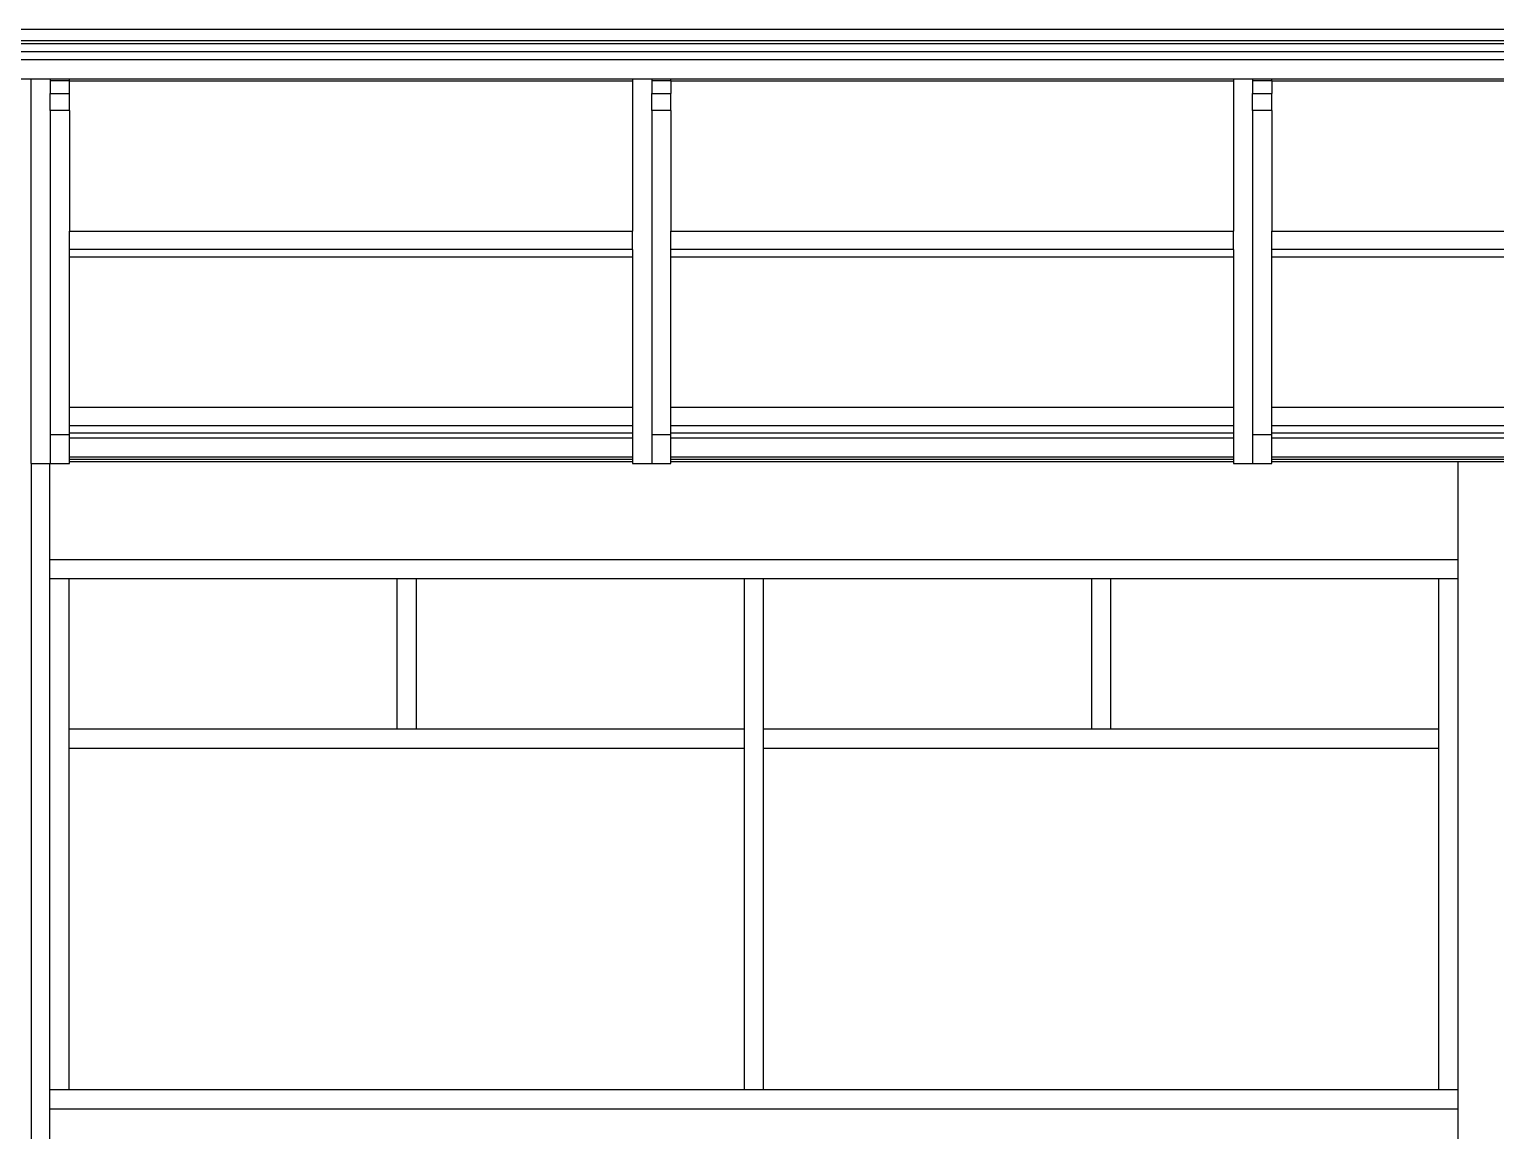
# Model space of a CAD drawing. Header units: metres. Extents: x 258817 to 259192, y 1878716 to 1878911.
# Drawn here: x 259000.56 to 259004.46, y 1878868.655 to 1878871.583 of the extents above; entities that cross this region are included whole.
import ezdxf

# ---------------------------------------------------------------- set-up
doc = ezdxf.new("R2010")
doc.units = ezdxf.units.M
doc.header["$MEASUREMENT"] = 0
doc.layers.add('SectionCutEdges', color=1, linetype='Continuous')
doc.layers.add('Vistas', color=7, linetype='Continuous')

# ---------------------------------------------------------------- blocks, each defined once
blk = doc.blocks.new('010 - Sección longitudinal 2')
for p, q in [((-15.9899, 1.0019), (4.6901, 1.0019)), ((-15.9899, 0.9719), (4.6901, 0.9719)), ((-15.4891, 0.8692), (-15.4891, 0.8653)), ((-15.4383, 0.8653), (-15.4383, 0.8692)), ((-13.9403, 0.8641), (-15.4383, 0.8641)), ((-13.9403, 0.8692), (-13.9403, 0.8641)), ((-13.9403, 0.8641), (-13.9403, 0.4652)), ((-13.8895, 0.8692), (-13.8895, 0.8653)), ((-13.8387, 0.8653), (-13.8387, 0.8692)), ((-12.342, 0.8641), (-13.8387, 0.8641)), ((-12.342, 0.8692), (-12.342, 0.8641)), ((-12.342, 0.8641), (-12.342, 0.4652)), ((-12.2912, 0.8692), (-12.2912, 0.8653)), ((-12.2404, 0.8653), (-12.2404, 0.8692)), ((-10.6796, 0.8641), (-12.2404, 0.8641)), ((-15.4891, 0.7863), (-15.4891, -0.076)), ((-15.4383, 0.7863), (-15.4383, 0.4652)), ((-13.8895, 0.7863), (-13.8895, -0.076)), ((-13.8387, 0.7863), (-13.8387, 0.4652)), ((-12.2912, 0.7863), (-12.2912, -0.076)), ((-12.2404, 0.7863), (-12.2404, 0.4652)), ((-15.4383, 0.4652), (-13.9403, 0.4652)), ((-15.4383, 0.4162), (-15.4383, 0.4652)), ((-13.9403, 0.4162), (-13.9403, 0.4652)), ((-13.8387, 0.4652), (-12.342, 0.4652)), ((-13.8387, 0.4162), (-13.8387, 0.4652)), ((-12.342, 0.4162), (-12.342, 0.4652)), ((-12.2404, 0.4652), (-10.6796, 0.4652)), ((-12.2404, 0.4162), (-12.2404, 0.4652)), ((-13.9403, 0.4162), (-15.4383, 0.4162)), ((-15.4383, 0.396), (-15.4383, 0.4162)), ((-13.9403, 0.396), (-15.4383, 0.396)), ((-15.4383, -0.0029), (-15.4383, 0.396)), ((-13.9403, 0.4162), (-13.9403, 0.396)), ((-13.9403, 0.396), (-13.9403, -0.0029)), ((-12.342, 0.4162), (-13.8387, 0.4162)), ((-13.8387, 0.396), (-13.8387, 0.4162)), ((-12.342, 0.396), (-13.8387, 0.396)), ((-13.8387, -0.0029), (-13.8387, 0.396)), ((-12.342, 0.4162), (-12.342, 0.396)), ((-12.342, 0.396), (-12.342, -0.0029)), ((-10.6796, 0.4162), (-12.2404, 0.4162)), ((-12.2404, 0.396), (-12.2404, 0.4162)), ((-10.6796, 0.396), (-12.2404, 0.396)), ((-12.2404, -0.0029), (-12.2404, 0.396)), ((-15.4383, -0.0029), (-13.9403, -0.0029)), ((-15.4383, -0.0519), (-15.4383, -0.0029)), ((-13.9403, -0.0029), (-13.9403, -0.0519)), ((-13.8387, -0.0029), (-12.342, -0.0029)), ((-13.8387, -0.0519), (-13.8387, -0.0029)), ((-12.342, -0.0029), (-12.342, -0.0519)), ((-12.2404, -0.0029), (-10.6796, -0.0029)), ((-12.2404, -0.0519), (-12.2404, -0.0029)), ((-13.9403, -0.0519), (-15.4383, -0.0519)), ((-15.4383, -0.0721), (-15.4383, -0.0519)), ((-13.9403, -0.0721), (-15.4383, -0.0721)), ((-15.4383, -0.076), (-15.4383, -0.0721)), ((-13.9403, -0.0519), (-13.9403, -0.0721)), ((-13.9403, -0.0721), (-13.9403, -0.0853)), ((-12.342, -0.0519), (-13.8387, -0.0519)), ((-13.8387, -0.0721), (-13.8387, -0.0519)), ((-12.342, -0.0721), (-13.8387, -0.0721)), ((-13.8387, -0.076), (-13.8387, -0.0721)), ((-12.342, -0.0519), (-12.342, -0.0721)), ((-12.342, -0.0721), (-12.342, -0.0853)), ((-10.6796, -0.0519), (-12.2404, -0.0519)), ((-12.2404, -0.0721), (-12.2404, -0.0519)), ((-10.6796, -0.0721), (-12.2404, -0.0721)), ((-12.2404, -0.076), (-12.2404, -0.0721)), ((-13.9403, -0.0853), (-15.4383, -0.0853)), ((-13.9403, -0.0853), (-13.9403, -0.1359)), ((-12.342, -0.0853), (-13.8387, -0.0853)), ((-12.342, -0.0853), (-12.342, -0.1359)), ((-10.6796, -0.0853), (-12.2404, -0.0853)), ((-15.5399, -0.1522), (-15.4899, -0.1522)), ((-15.4899, -0.4083), (-15.4899, -0.1522)), ((-15.4899, -0.1522), (-15.4891, -0.1522)), ((-13.9403, -0.1359), (-15.4383, -0.1359)), ((-13.9403, -0.142), (-15.4383, -0.142)), ((-13.9403, -0.1483), (-15.4383, -0.1483)), ((-13.9403, -0.1359), (-13.9403, -0.142)), ((-13.9403, -0.142), (-13.9403, -0.1483)), ((-13.9403, -0.1483), (-13.9403, -0.1522)), ((-13.9403, -0.1522), (-13.8895, -0.1522)), ((-12.342, -0.1359), (-13.8387, -0.1359)), ((-12.342, -0.142), (-13.8387, -0.142)), ((-12.342, -0.1483), (-13.8387, -0.1483)), ((-12.342, -0.1359), (-12.342, -0.142)), ((-12.342, -0.142), (-12.342, -0.1483)), ((-12.342, -0.1483), (-12.342, -0.1522)), ((-12.342, -0.1522), (-12.2912, -0.1522)), ((-10.6796, -0.1359), (-12.2404, -0.1359)), ((-10.6796, -0.142), (-12.2404, -0.142)), ((-11.7449, -0.1483), (-12.2404, -0.1483)), ((-11.5449, -0.1483), (-11.7449, -0.1483)), ((-11.7449, -0.4083), (-11.7449, -0.1483)), ((-15.4899, -0.4591), (-15.4899, -0.4083)), ((-11.7449, -0.4083), (-15.4899, -0.4083)), ((-11.7449, -0.4591), (-11.7449, -0.4083)), ((-15.4899, -1.8175), (-15.4899, -0.4591)), ((-15.4391, -0.4591), (-15.4899, -0.4591)), ((-15.4391, -0.8591), (-15.4391, -0.4591)), ((-14.5663, -0.4591), (-15.4391, -0.4591)), ((-14.5663, -0.8591), (-14.5663, -0.4591)), ((-14.5155, -0.4591), (-14.5663, -0.4591)), ((-13.6428, -0.4591), (-14.5155, -0.4591)), ((-14.5155, -0.8591), (-14.5155, -0.4591)), ((-13.6428, -0.8591), (-13.6428, -0.4591)), ((-13.592, -0.4591), (-13.6428, -0.4591)), ((-13.592, -0.8591), (-13.592, -0.4591)), ((-12.7192, -0.4591), (-13.592, -0.4591)), ((-12.7192, -0.8591), (-12.7192, -0.4591)), ((-12.6684, -0.4591), (-12.7192, -0.4591)), ((-11.7957, -0.4591), (-12.6684, -0.4591)), ((-12.6684, -0.8591), (-12.6684, -0.4591)), ((-11.7957, -0.8591), (-11.7957, -0.4591)), ((-11.7449, -0.4591), (-11.7957, -0.4591)), ((-11.7449, -1.8175), (-11.7449, -0.4591)), ((-15.4391, -0.9099), (-15.4391, -0.8591)), ((-14.5663, -0.8591), (-15.4391, -0.8591)), ((-14.5155, -0.8591), (-14.5663, -0.8591)), ((-13.6428, -0.8591), (-14.5155, -0.8591)), ((-13.6428, -0.9099), (-13.6428, -0.8591)), ((-13.592, -0.9099), (-13.592, -0.8591)), ((-12.7192, -0.8591), (-13.592, -0.8591)), ((-12.6684, -0.8591), (-12.7192, -0.8591)), ((-11.7957, -0.8591), (-12.6684, -0.8591)), ((-11.7957, -0.9099), (-11.7957, -0.8591)), ((-15.4391, -1.8175), (-15.4391, -0.9099)), ((-13.6428, -0.9099), (-15.4391, -0.9099)), ((-13.6428, -1.8175), (-13.6428, -0.9099)), ((-13.592, -1.8175), (-13.592, -0.9099)), ((-11.7957, -0.9099), (-13.592, -0.9099)), ((-11.7957, -1.8175), (-11.7957, -0.9099)), ((-15.4899, -1.8683), (-15.4899, -1.8175)), ((-15.4391, -1.8175), (-15.4899, -1.8175)), ((-13.6428, -1.8175), (-15.4391, -1.8175)), ((-13.592, -1.8175), (-13.6428, -1.8175)), ((-11.7957, -1.8175), (-13.592, -1.8175)), ((-11.7449, -1.8175), (-11.7957, -1.8175)), ((-11.7449, -1.8683), (-11.7449, -1.8175)), ((-15.4899, -1.8683), (-11.7449, -1.8683)), ((-15.4899, -2.0183), (-15.4899, -1.8683)), ((-11.7449, -2.0183), (-11.7449, -1.8683))]:
    blk.add_line(p, q)
at = {"layer": 'SectionCutEdges'}
for p, q in [((4.6901, 0.9634), (-15.9899, 0.9634)), ((-15.9899, 0.9427), (4.6901, 0.9427)), ((-15.9899, 0.9219), (4.6901, 0.9219)), ((-15.5399, 0.8692), (-15.6899, 0.8692)), ((-15.5399, -0.1522), (-15.5399, 0.8692)), ((-15.4891, 0.8692), (-15.5399, 0.8692)), ((-15.4383, 0.8692), (-15.4891, 0.8692)), ((-15.4383, 0.8653), (-15.4891, 0.8653)), ((-15.4891, 0.8653), (-15.4891, 0.8311)), ((-13.9403, 0.8692), (-15.4383, 0.8692)), ((-15.4383, 0.8641), (-15.4383, 0.8653)), ((-15.4383, 0.8311), (-15.4383, 0.8641)), ((-13.8895, 0.8692), (-13.9403, 0.8692)), ((-13.8387, 0.8692), (-13.8895, 0.8692)), ((-13.8387, 0.8653), (-13.8895, 0.8653)), ((-13.8895, 0.8653), (-13.8895, 0.8311)), ((-12.342, 0.8692), (-13.8387, 0.8692)), ((-13.8387, 0.8641), (-13.8387, 0.8653)), ((-13.8387, 0.8641), (-13.8387, 0.8311)), ((-12.2912, 0.8692), (-12.342, 0.8692)), ((-12.2404, 0.8692), (-12.2912, 0.8692)), ((-12.2404, 0.8653), (-12.2912, 0.8653)), ((-12.2912, 0.8653), (-12.2912, 0.8311)), ((-10.6796, 0.8692), (-12.2404, 0.8692)), ((-12.2404, 0.8641), (-12.2404, 0.8653)), ((-12.2404, 0.8641), (-12.2404, 0.8311)), ((-15.4891, 0.8311), (-15.4383, 0.8311)), ((-15.4891, 0.7863), (-15.4891, 0.8311)), ((-15.4383, 0.7863), (-15.4383, 0.8311)), ((-13.8895, 0.8311), (-13.8387, 0.8311)), ((-13.8895, 0.7863), (-13.8895, 0.8311)), ((-13.8387, 0.7863), (-13.8387, 0.8311)), ((-12.2912, 0.8311), (-12.2404, 0.8311)), ((-12.2912, 0.7863), (-12.2912, 0.8311)), ((-12.2404, 0.7863), (-12.2404, 0.8311)), ((-15.4383, 0.7863), (-15.4891, 0.7863)), ((-13.8387, 0.7863), (-13.8895, 0.7863)), ((-12.2404, 0.7863), (-12.2912, 0.7863)), ((-15.4383, -0.076), (-15.4891, -0.076)), ((-15.4891, -0.076), (-15.4891, -0.1522)), ((-15.4383, -0.0853), (-15.4383, -0.076)), ((-13.8387, -0.076), (-13.8895, -0.076)), ((-13.8895, -0.076), (-13.8895, -0.1522)), ((-13.8387, -0.0853), (-13.8387, -0.076)), ((-12.2404, -0.076), (-12.2912, -0.076)), ((-12.2912, -0.076), (-12.2912, -0.1522)), ((-12.2404, -0.0853), (-12.2404, -0.076)), ((-15.4383, -0.1359), (-15.4383, -0.0853)), ((-13.8387, -0.1359), (-13.8387, -0.0853)), ((-12.2404, -0.1359), (-12.2404, -0.0853)), ((-15.5399, -0.1522), (-15.5399, -2.6483)), ((-15.4891, -0.1522), (-15.4383, -0.1522)), ((-15.4383, -0.142), (-15.4383, -0.1359)), ((-15.4383, -0.1483), (-15.4383, -0.142)), ((-15.4383, -0.1522), (-15.4383, -0.1483)), ((-13.8895, -0.1522), (-13.8387, -0.1522)), ((-13.8387, -0.142), (-13.8387, -0.1359)), ((-13.8387, -0.1483), (-13.8387, -0.142)), ((-13.8387, -0.1522), (-13.8387, -0.1483)), ((-12.2912, -0.1522), (-12.2404, -0.1522)), ((-12.2404, -0.142), (-12.2404, -0.1359)), ((-12.2404, -0.1483), (-12.2404, -0.142)), ((-12.2404, -0.1522), (-12.2404, -0.1483))]:
    blk.add_line(p, q, dxfattribs=at)

msp = doc.modelspace()

# ---------------------------------------------------------------- block references
at = {"layer": 'Vistas'}
msp.add_blockref('010 - Sección longitudinal 2', (259016.10486, 1878870.58089), dxfattribs=at)

doc.saveas('drawing.dxf')
